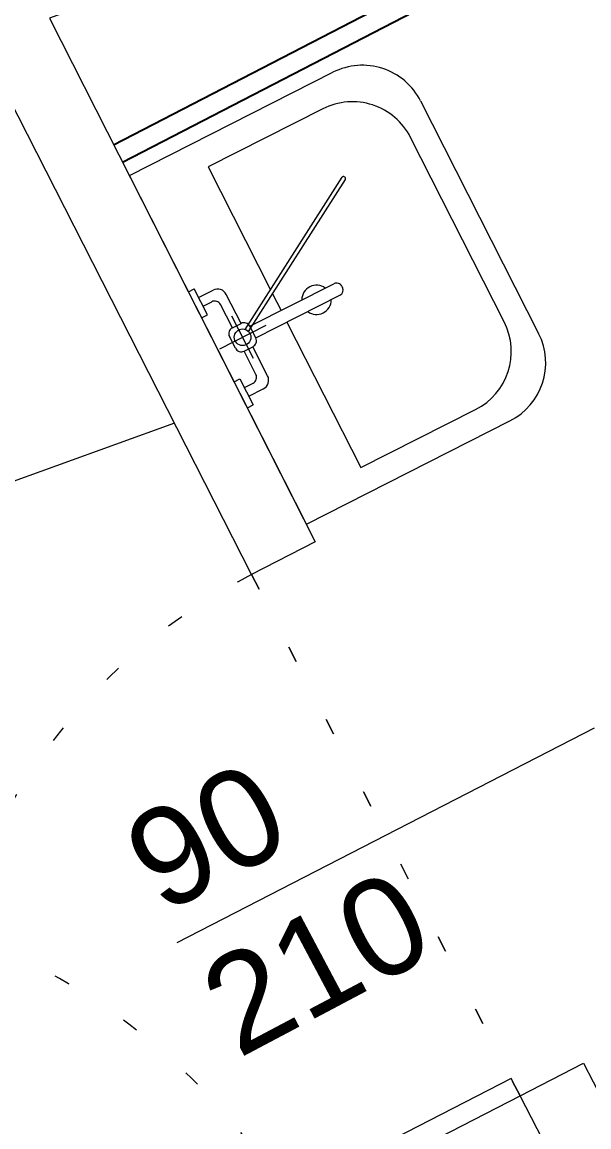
# Model space of a CAD drawing. Header units: centimetres. Extents: x 139057 to 200038, y 34824 to 80516.
# Drawn here: x 176557 to 176643.9, y 55822.4 to 55991.9 of the extents above; entities that cross this region are included whole.
import ezdxf

# ---------------------------------------------------------------- set-up
doc = ezdxf.new("R2010")
doc.units = ezdxf.units.CM
doc.header["$LTSCALE"] = 100
doc.linetypes.add('HIDDEN4', pattern=[0.125, 0.025, -0.1])
doc.layers.get('0').update_dxf_attribs({"lineweight": 0})
doc.layers.add('0.20 Murature', color=50, linetype='Continuous')
for name, color, linetype, lineweight in [('430_TAVOLATI_001-AM_0', 3, 'Continuous', 0), ('439_TESTI_SERRAMENTI_001-AM_0', 11, 'Continuous', 0), ('441_SERRAMENTI_001-AM_0', 1, 'Continuous', 0), ('442_SANITARI_001-AM_0', 6, 'Continuous', 0)]:
    doc.layers.add(name, color=color, linetype=linetype, lineweight=lineweight)
doc.styles.add('Arial', font='arial.ttf')

# ---------------------------------------------------------------- blocks, each defined once
blk = doc.blocks.new('Lavabo_handy')
for p, q in [((-30, 0), (30, 0)), ((-30, 0), (-30, -35)), ((-10, 0), (-10, -1)), ((-5.5, 0), (-5.5, -1)), ((5.5, 0), (5.5, -1)), ((10, 0), (10, -1)), ((30, 0), (30, -35)), ((-5.5, -1), (-10, -1)), ((-8.5, -1), (-8.5, -3.5)), ((-7, -1), (-7, -2.5)), ((0, -8.25), (0, -0.25)), ((5.5, -1), (10, -1)), ((7, -1), (7, -2.5)), ((8.5, -1), (8.5, -3.5)), ((-1, -2.5), (1, -2.5)), ((-7, -5), (-2, -5)), ((-6, -3.5), (-2, -3.5)), ((-3.64, -4.25), (3.64, -4.25)), ((-2, -3.5), (-2, -5)), ((2, -3.5), (6, -3.5)), ((2, -3.5), (2, -5)), ((2, -5), (7, -5)), ((-1, -6), (-1, -20.46)), ((-1, -6), (1, -6)), ((0.38, -5.48), (14.49, -29.27)), ((0.89, -5.17), (15.01, -28.97)), ((1, -6), (1, -20.46)), ((-26.04, -11.36), (-26.04, -31.09)), ((-1, -11.36), (-26.04, -11.36)), ((3.87, -11.36), (1, -11.36)), ((25.71, -11.36), (4.57, -11.36)), ((25.71, -31.09), (25.71, -11.36)), ((0.1, -21.36), (-0.1, -21.36)), ((14.92, -29.31), (14.83, -29.36)), ((-16.04, -41.09), (15.71, -41.09)), ((20, -45), (-20, -45))]:
    blk.add_line(p, q)
blk.add_circle((0, -4.25), 1.28)
for centre, radius, start, end in [((-6, -2.5), 1, 180, 270), ((-1, -3.5), 1, 90, 180), ((1, -3.5), 1, 0, 90), ((6, -2.5), 1, 270, 0), ((-7, -3.5), 1.5, 180, 270), ((-1, -5), 1, 180, 270), ((1, -5), 1, 270, 0), ((7, -3.5), 1.5, 270, 0), ((0, -16.96), 2.25, 116.359, 243.641), ((0, -16.96), 2.25, 296.359, 63.641), ((-0.1, -20.46), 0.9, 180, 270), ((0.1, -20.46), 0.9, 270, 0), ((14.7, -29.14), 0.25, 210.6677, 300.6677), ((14.79, -29.09), 0.25, 300.6677, 30.6677), ((-16.04, -31.09), 10, 180, 270), ((15.71, -31.09), 10, 270, 0), ((-20, -35), 10, 180, 270), ((20, -35), 10, 270, 0)]:
    blk.add_arc(centre, radius, start, end)
blk = doc.blocks.new('PORTA090')
blk.add_line((45, 36), (45, -36))
at = {"linetype": 'HIDDEN4'}
blk.add_line((90, 0), (0, 0), dxfattribs=at)
blk.add_lwpolyline([(0, 0), (3, 0), (3, 90), (0, 90)], close=True)
blk.add_lwpolyline([(0, 0), (90, 0)], dxfattribs=at)
blk.add_arc((0, 0), 90, 0, 90, dxfattribs=at)
blk = doc.blocks.new('ei80')
at = {"linetype": 'HIDDEN4', "extrusion": (-1.73409e-05, -6.30277e-06, 1)}
blk.add_arc((14844251.86, 36716677.09, -488.83), 98.2, 22.8657, 203.1891, dxfattribs=at)

msp = doc.modelspace()

# ---------------------------------------------------------------- linework, layer by layer
at = {"layer": '0.20 Murature', "color": 3}
for p, q in [((176572.39, 55970.44, 0), (176738.48, 56056.4, 0)), ((176571.01, 55973.11, 0), (176717.01, 56048.67, 0))]:
    msp.add_line(p, q, dxfattribs=at)
at = {"layer": '430_TAVOLATI_001-AM_0', "elevation": 0}
msp.add_lwpolyline([(176651.78, 55791.35), (176633.34, 55827.1), (176643.09, 55832.16), (176656.43, 55806.35), (176822.87, 55892.49), (176738.48, 56056.4), (176561.18, 55992.54), (176601.95, 55912.17), (176592.17, 55907.13), (176550.63, 55988.75), (176273.46, 55888.9), (176269.73, 55899.25), (176787.53, 56085.76), (176794.99, 56072.76), (176754.09, 56058.03), (176840.85, 55889.41), (176651.78, 55791.35)], dxfattribs=at)
at = {"layer": '442_SANITARI_001-AM_0'}
msp.add_line((176580.35, 55930.35, 0), (176317.63, 55835.72, 0), dxfattribs=at)

# ---------------------------------------------------------------- block references
at = {"layer": '441_SERRAMENTI_001-AM_0', "linetype": 'HIDDEN4', "ltscale": 100, "rotation": 117.2282697833663}
msp.add_blockref('PORTA090', (176633.35, 55827.1, 0), dxfattribs=at)
at = {"layer": '441_SERRAMENTI_001-AM_0'}
msp.add_blockref('ei80', (-14667737.73, -36660917.3), dxfattribs=at)
at = {"layer": '442_SANITARI_001-AM_0', "rotation": 116.8975421512944}
msp.add_blockref('Lavabo_handy', (176587.01, 55941.63, 0), dxfattribs=at)

# ---------------------------------------------------------------- texts
at = {"layer": '439_TESTI_SERRAMENTI_001-AM_0', "insert": (176571.39, 55868.12, 0), "char_height": 15, "attachment_point": 1, "rotation": 27.9332, "style": 'Arial'}
msp.add_mtext_dynamic_manual_height_columns('90\\P210', width=18.7011, gutter_width=300, heights=[0], dxfattribs=at)

doc.saveas('drawing.dxf')
